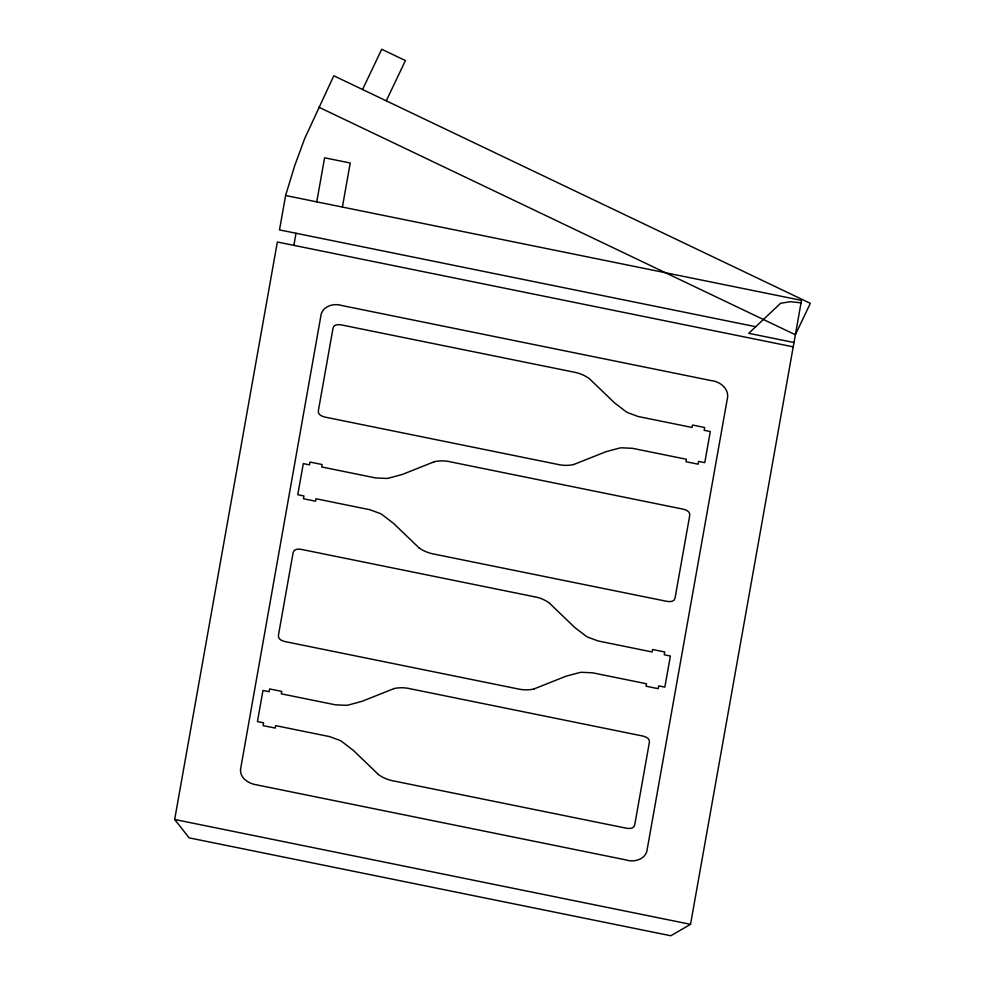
<?xml version="1.0" encoding="UTF-8"?>
<svg xmlns="http://www.w3.org/2000/svg" width="985" height="985" viewBox="0 0 985 985"><rect width="100%" height="100%" fill="white"/><g stroke="black" fill="none" stroke-linecap="round" stroke-linejoin="round"><path stroke-width="1.48" d="M755.729 326.712L279.494 229.899L285.613 195.523L801.482 300.376L690.534 924.336L670.797 935.75L189.12 837.853L174.665 819.483L277.351 242.002L793.221 346.855M293.85 245.363L296.005 233.26M316.751 201.863L324.594 157.797L350.229 163.005L342.398 207.072M285.613 195.523L294.626 165.899L304.537 138.934L333.792 75.771L810.335 303.343L795.363 334.752L318.82 107.18M362.554 89.512L381.737 49.25L405.438 60.565L386.243 100.827M434.003 461.854L402.212 474.499L388.472 478.193A32.616 31.077 26 0 1 386.305 478.439L375.581 477.922L321.664 466.964L322.095 464.526L309.967 462.063L309.462 464.846L303.306 463.603L297.778 494.704L303.934 495.96L303.442 498.742L315.569 501.205L316 498.767L369.929 509.737L380.087 513.468A32.616 31.077 26 0 1 382.008 514.539L393.532 523.367L418.76 547.611M574.07 464.391L605.861 451.746L619.602 448.04A32.616 31.077 26 0 1 621.769 447.806L632.493 448.323L686.422 459.269L685.991 461.706L698.119 464.181L698.611 461.386L704.767 462.642L710.296 431.541L704.14 430.285L704.644 427.49L692.504 425.027L692.073 427.465L638.157 416.507L627.999 412.777A32.616 31.077 26 0 1 626.066 411.705L614.554 402.877L589.325 378.634A36.051 34.34 26 0 0 573.886 372.121L343.272 325.296C339.776 324.496 333.804 323.56 332.992 328.399L318.389 410.56C317.465 415.362 323.314 416.84 326.885 417.48L557.485 464.341A36.051 34.34 26 0 0 574.095 464.477M393.668 688.724L361.877 701.382L348.136 705.075A32.616 31.077 26 0 1 345.969 705.309L335.245 704.792L281.316 693.846L281.747 691.408L269.619 688.934L269.127 691.729L262.97 690.473L257.442 721.574L263.598 722.83L263.106 725.625L275.234 728.087L275.665 725.649L329.593 736.608L339.739 740.338A32.616 31.077 26 0 1 341.672 741.422L353.184 750.25L378.412 774.481M534.153 688.884L565.944 676.239L579.685 672.533A32.616 31.077 26 0 1 581.852 672.299L592.576 672.817L646.505 683.762L646.074 686.213L658.202 688.675L658.694 685.88L664.85 687.136L670.379 656.035L664.222 654.779L664.727 651.984L652.587 649.521L652.156 651.959L598.24 641.001L588.082 637.27A32.616 31.077 26 0 1 586.149 636.199L574.637 627.371L549.408 603.128M793.984 342.509L748.735 333.312L780.563 303.294L790.536 301.681L801.039 302.863M533.956 596.664L303.355 549.79C299.896 549.027 294.022 548.029 293.099 552.77L278.472 635.054C277.548 639.856 283.397 641.333 286.967 641.974L517.568 688.835A36.051 34.34 26 0 0 534.178 688.971M174.665 819.483L690.534 924.336M378.363 774.555A36.051 34.34 26 0 0 393.865 780.994L624.465 827.819C627.925 828.619 633.958 829.555 634.746 824.716L649.349 742.555C650.26 737.765 644.449 736.288 640.853 735.635L410.252 688.774A36.051 34.34 26 0 0 393.643 688.638M418.711 547.672A36.051 34.34 26 0 0 434.2 554.124L664.813 600.936C668.261 601.749 674.306 602.672 675.082 597.846L689.697 515.672C690.596 510.895 684.784 509.405 681.201 508.765L450.601 461.891A36.051 34.34 26 0 0 433.979 461.768M533.968 596.615A36.051 34.34 26 0 1 549.458 603.054M240.525 769.408C239.946 778.409 248.996 783.789 256.851 784.897L625.955 859.917C634.734 862.811 646.616 859.018 647.342 848.541L727.176 399.553C730.02 389.432 720.478 381.454 711.182 380.592L342.078 305.572C333.299 302.678 321.418 306.458 320.691 316.936L240.525 769.408"/></g></svg>
